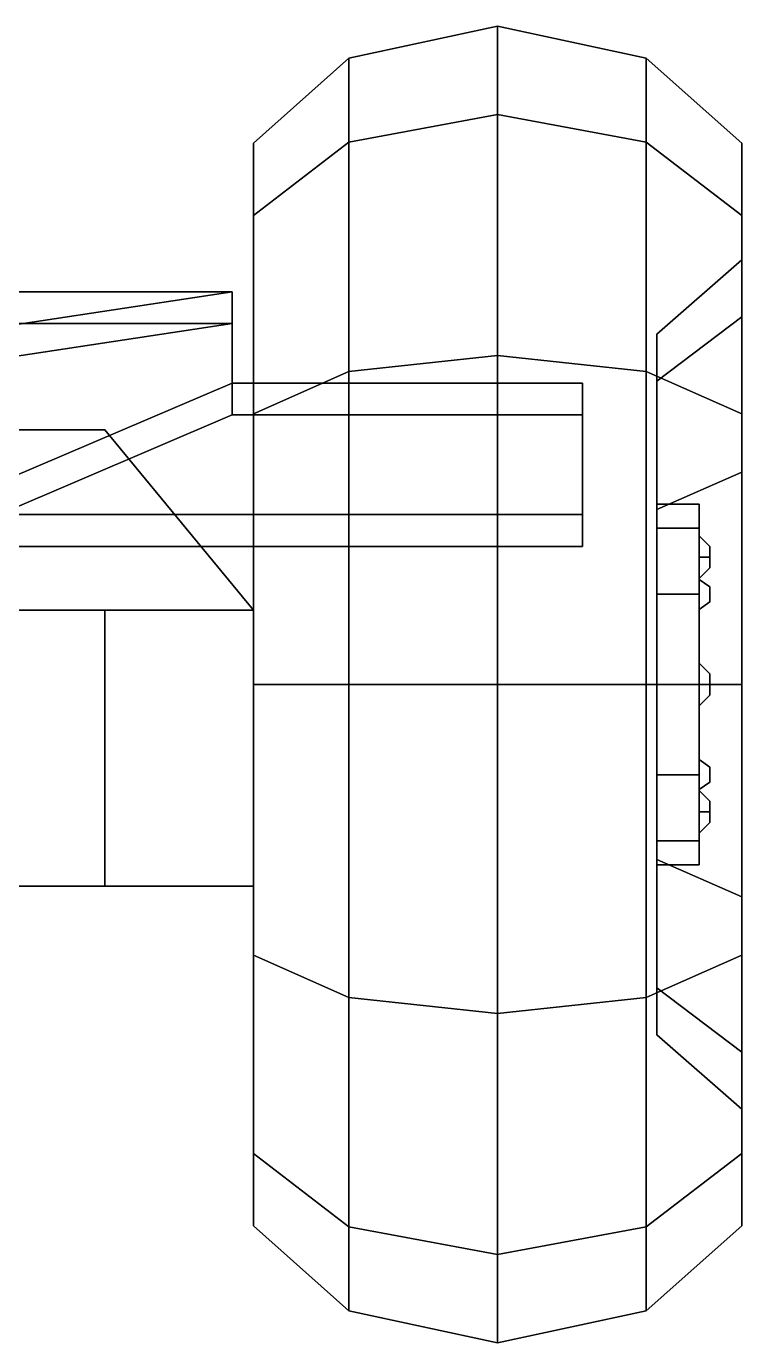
# Model space of a CAD drawing. Header units: millimetres. Extents: x -1.2 to 1.2, y -7.7 to 11.6.
# Drawn here: x 0.546 to 1.22, y -0.62 to 0.62 of the extents above; entities that cross this region are included whole.
import ezdxf

# ---------------------------------------------------------------- set-up
doc = ezdxf.new("R2010")
doc.units = ezdxf.units.MM
doc.layers.add('turret', color=2, linetype='Continuous')
doc.layers.add('wheels', color=2, linetype='Continuous')

msp = doc.modelspace()

# ---------------------------------------------------------------- linework, layer by layer
for points in [[(0.62, 0.24, 0.6), (0.62, 0.24, 0.56), (0.4, 0.24, 0.56), (0.4, 0.24, 0.6)], [(0.62, 0.24, 0.56), (0.76, 0.07, 0.56), (0.4, 0.07, 0.56), (0.4, 0.24, 0.56)], [(0.4, 0.24, 0.6), (0.4, 0.07, 0.6), (0.76, 0.07, 0.6), (0.62, 0.24, 0.6)], [(0.76, 0.07, 0.6), (0.76, 0.07, 0.56), (0.62, 0.24, 0.56), (0.62, 0.24, 0.6)], [(0.62, 0.07, 0.76), (0.62, 0.07, 0.38), (0.4, 0.07, 0.38), (0.4, 0.07, 0.76)], [(0.62, 0.07, 0.38), (0.62, -0.19, 0.38), (0.4, -0.19, 0.38), (0.4, 0.07, 0.38)], [(0.4, 0.07, 0.76), (0.4, -0.19, 0.76), (0.62, -0.19, 0.76), (0.62, 0.07, 0.76)], [(0.76, 0.07, 0.69), (0.76, 0.07, 0.45), (0.62, 0.07, 0.38), (0.62, 0.07, 0.76)], [(0.76, 0.07, 0.45), (0.76, -0.19, 0.45), (0.62, -0.19, 0.38), (0.62, 0.07, 0.38)], [(0.62, 0.07, 0.76), (0.62, -0.19, 0.76), (0.76, -0.19, 0.69), (0.76, 0.07, 0.69)], [(0.76, -0.19, 0.69), (0.76, -0.19, 0.45), (0.76, 0.07, 0.45), (0.76, 0.07, 0.69)], [(0.4, -0.19, 0.76), (0.4, -0.19, 0.38), (0.62, -0.19, 0.38), (0.62, -0.19, 0.76)], [(0.62, -0.19, 0.76), (0.62, -0.19, 0.38), (0.76, -0.19, 0.45), (0.76, -0.19, 0.69)]]:
    msp.add_3dface(points)
at = {"layer": 'turret'}
for points in [[(0.74, 0.37, 0.79), (0.74, 0.34, 0.79), (0.34, 0.34, 0.79), (0.34, 0.37, 0.79)], [(0.45, 0.326, 1.01), (0.74, 0.37, 0.79), (0.34, 0.37, 0.79), (0.34, 0.326, 1.01)], [(0.74, 0.284, 1.22), (0.74, 0.37, 0.79), (0.45, 0.326, 1.01), (0.45, 0.16, 1.84)], [(0.74, 0.254, 1.22), (0.74, 0.34, 0.79), (0.74, 0.37, 0.79), (0.74, 0.284, 1.22)], [(0.74, 0.34, 0.79), (0.45, 0.296, 1.01), (0.34, 0.296, 1.01), (0.34, 0.34, 0.79)], [(0.74, 0.34, 0.79), (0.74, 0.254, 1.22), (0.45, 0.13, 1.84), (0.45, 0.296, 1.01)], [(1.07, 0.16, 1.84), (1.07, 0.284, 1.22), (0.74, 0.284, 1.22), (0.45, 0.16, 1.84)], [(1.07, 0.254, 1.22), (0.74, 0.254, 1.22), (0.74, 0.284, 1.22), (1.07, 0.284, 1.22)], [(1.07, 0.13, 1.84), (1.07, 0.254, 1.22), (1.07, 0.284, 1.22), (1.07, 0.16, 1.84)], [(0.45, 0.13, 1.84), (0.74, 0.254, 1.22), (1.07, 0.254, 1.22), (1.07, 0.13, 1.84)], [(0.45, 0.16, 1.84), (0.45, 0.13, 1.84), (1.07, 0.13, 1.84), (1.07, 0.16, 1.84)]]:
    msp.add_3dface(points, dxfattribs=at)
at = {"layer": 'wheels'}
for points in [[(0.99, 0.5369, 0.91), (0.99, 0.62, 0.6), (0.85, 0.59, 0.6), (0.85, 0.511, 0.895)], [(0.99, 0.62, 0.6), (0.99, 0.5369, 0.29), (0.85, 0.511, 0.305), (0.85, 0.59, 0.6)], [(0.99, 0.62, 0.6), (0.99, 0.5369, 0.91), (1.13, 0.511, 0.895), (1.13, 0.59, 0.6)], [(0.99, 0.5369, 0.29), (0.99, 0.62, 0.6), (1.13, 0.59, 0.6), (1.13, 0.511, 0.305)], [(0.85, 0.511, 0.895), (0.85, 0.59, 0.6), (0.76, 0.51, 0.6), (0.76, 0.4417, 0.855)], [(0.85, 0.59, 0.6), (0.85, 0.511, 0.305), (0.76, 0.4417, 0.345), (0.76, 0.51, 0.6)], [(1.13, 0.59, 0.6), (1.13, 0.511, 0.895), (1.22, 0.4417, 0.855), (1.22, 0.51, 0.6)], [(1.13, 0.511, 0.305), (1.13, 0.59, 0.6), (1.22, 0.51, 0.6), (1.22, 0.4417, 0.345)], [(0.99, 0.5369, 0.29), (0.99, 0.31, 0.0631), (0.85, 0.295, 0.089), (0.85, 0.511, 0.305)], [(0.99, 0.31, 1.1369), (0.99, 0.5369, 0.91), (0.85, 0.511, 0.895), (0.85, 0.295, 1.111)], [(0.99, 0.31, 0.0631), (0.99, 0.5369, 0.29), (1.13, 0.511, 0.305), (1.13, 0.295, 0.089)], [(0.99, 0.5369, 0.91), (0.99, 0.31, 1.1369), (1.13, 0.295, 1.111), (1.13, 0.511, 0.895)], [(0.85, 0.511, 0.305), (0.85, 0.295, 0.089), (0.76, 0.255, 0.1583), (0.76, 0.4417, 0.345)], [(0.85, 0.295, 1.111), (0.85, 0.511, 0.895), (0.76, 0.4417, 0.855), (0.76, 0.255, 1.0417)], [(0.76, -0.255, 1.0417), (0.76, 0.4417, 0.855), (0.76, 0.51, 0.6), (0.76, -0.4417, 0.855)], [(0.76, -0.4417, 0.855), (0.76, 0.51, 0.6), (0.76, 0.4417, 0.345), (0.76, -0.51, 0.6)], [(1.13, 0.295, 0.089), (1.13, 0.511, 0.305), (1.22, 0.4417, 0.345), (1.22, 0.255, 0.1583)], [(1.13, 0.511, 0.895), (1.13, 0.295, 1.111), (1.22, 0.255, 1.0417), (1.22, 0.4417, 0.855)], [(1.22, 0.4417, 0.345), (1.22, 0.51, 0.6), (1.22, 0.4, 0.6), (1.22, 0.3464, 0.4)], [(1.22, 0.51, 0.6), (1.22, 0.4417, 0.855), (1.22, 0.3464, 0.8), (1.22, 0.4, 0.6)], [(0.76, -0.51, 0.6), (0.76, 0.4417, 0.345), (0.76, 0.255, 0.1583), (0.76, -0.4417, 0.345)], [(0.76, 0, 1.11), (0.76, 0.255, 1.0417), (0.76, 0.4417, 0.855), (0.76, -0.255, 1.0417)], [(1.22, 0.255, 0.1583), (1.22, 0.4417, 0.345), (1.22, 0.3464, 0.4), (1.22, 0.2, 0.2536)], [(1.22, 0.4417, 0.855), (1.22, 0.255, 1.0417), (1.22, 0.2, 0.9464), (1.22, 0.3464, 0.8)], [(1.22, 0.3464, 0.4), (1.22, 0.4, 0.6), (1.14, 0.33, 0.6), (1.14, 0.2858, 0.435)], [(1.22, 0.4, 0.6), (1.22, 0.3464, 0.8), (1.14, 0.2858, 0.765), (1.14, 0.33, 0.6)], [(1.22, 0.2, 0.2536), (1.22, 0.3464, 0.4), (1.14, 0.2858, 0.435), (1.14, 0.165, 0.3142)], [(1.22, 0.3464, 0.8), (1.22, 0.2, 0.9464), (1.14, 0.165, 0.8858), (1.14, 0.2858, 0.765)], [(1.14, 0.2858, 0.435), (1.14, 0.33, 0.6), (1.14, 0.17, 0.6), (1.14, 0.1472, 0.515)], [(1.14, 0.33, 0.6), (1.14, 0.2858, 0.765), (1.14, 0.1472, 0.685), (1.14, 0.17, 0.6)], [(0.99, 0.31, 0.0631), (0.99, 0, -0.02), (0.85, 0, 0.01), (0.85, 0.295, 0.089)], [(0.99, 0, 1.22), (0.99, 0.31, 1.1369), (0.85, 0.295, 1.111), (0.85, 0, 1.19)], [(0.99, 0, -0.02), (0.99, 0.31, 0.0631), (1.13, 0.295, 0.089), (1.13, 0, 0.01)], [(0.99, 0.31, 1.1369), (0.99, 0, 1.22), (1.13, 0, 1.19), (1.13, 0.295, 1.111)], [(0.85, 0.295, 0.089), (0.85, 0, 0.01), (0.76, 0, 0.09), (0.76, 0.255, 0.1583)], [(0.85, 0, 1.19), (0.85, 0.295, 1.111), (0.76, 0.255, 1.0417), (0.76, 0, 1.11)], [(1.13, 0, 0.01), (1.13, 0.295, 0.089), (1.22, 0.255, 0.1583), (1.22, 0, 0.09)], [(1.13, 0.295, 1.111), (1.13, 0, 1.19), (1.22, 0, 1.11), (1.22, 0.255, 1.0417)], [(1.14, 0.2858, 0.765), (1.14, 0.165, 0.8858), (1.14, 0.085, 0.7472), (1.14, 0.1472, 0.685)], [(1.14, 0.165, 0.3142), (1.14, 0.2858, 0.435), (1.14, 0.1472, 0.515), (1.14, 0.085, 0.4528)], [(0.76, -0.4417, 0.345), (0.76, 0.255, 0.1583), (0.76, 0, 0.09), (0.76, -0.255, 0.1583)], [(1.22, 0, 0.09), (1.22, 0.255, 0.1583), (1.22, 0.2, 0.2536), (1.22, 0, 0.2)], [(1.22, 0.255, 1.0417), (1.22, 0, 1.11), (1.22, 0, 1), (1.22, 0.2, 0.9464)], [(1.22, 0, 0.2), (1.22, 0.2, 0.2536), (1.14, 0.165, 0.3142), (1.14, 0, 0.27)], [(1.22, 0.2, 0.9464), (1.22, 0, 1), (1.14, 0, 0.93), (1.14, 0.165, 0.8858)], [(1.14, 0.1472, 0.515), (1.14, 0.17, 0.6), (1.18, 0.17, 0.6), (1.18, 0.1472, 0.515)], [(1.14, 0.17, 0.6), (1.14, 0.1472, 0.685), (1.18, 0.1472, 0.685), (1.18, 0.17, 0.6)], [(1.14, 0, 0.27), (1.14, 0.165, 0.3142), (1.14, 0.085, 0.4528), (1.14, 0, 0.43)], [(1.14, 0.165, 0.8858), (1.14, 0, 0.93), (1.14, 0, 0.77), (1.14, 0.085, 0.7472)], [(1.18, 0.1472, 0.515), (1.18, 0.17, 0.6), (1.18, 0.14, 0.6), (1.18, 0.12, 0.58)], [(1.18, 0.17, 0.6), (1.18, 0.1472, 0.685), (1.18, 0.12, 0.62), (1.18, 0.14, 0.6)], [(1.14, 0.085, 0.4528), (1.14, 0.1472, 0.515), (1.18, 0.1472, 0.515), (1.18, 0.085, 0.4528)], [(1.14, 0.1472, 0.685), (1.14, 0.085, 0.7472), (1.18, 0.085, 0.7472), (1.18, 0.1472, 0.685)], [(1.18, 0.1472, 0.515), (1.18, 0.12, 0.58), (1.18, 0.099, 0.5293)], [(1.18, 0.085, 0.4528), (1.18, 0.1472, 0.515), (1.18, 0.099, 0.501)], [(1.18, 0.1472, 0.515), (1.18, 0.099, 0.5293), (1.18, 0.099, 0.501)], [(1.18, 0.1472, 0.685), (1.18, 0.085, 0.7472), (1.18, 0.099, 0.699)], [(1.18, 0.1472, 0.685), (1.18, 0.099, 0.699), (1.18, 0.099, 0.6707), (1.18, 0.12, 0.62)], [(1.18, 0.14, 0.6), (1.18, 0.12, 0.62), (1.19, 0.12, 0.61), (1.19, 0.13, 0.6)], [(1.18, 0.12, 0.58), (1.18, 0.14, 0.6), (1.19, 0.13, 0.6), (1.19, 0.12, 0.59)], [(1.19, 0.13, 0.6), (1.19, 0.12, 0.61), (1.19, 0.11, 0.6), (1.19, 0.12, 0.59)], [(1.18, 0.099, 0.5293), (1.18, 0.12, 0.58), (1.18, 0.0707, 0.5293)], [(1.18, 0.0707, 0.5293), (1.18, 0.12, 0.58), (1.18, 0.1, 0.6)], [(1.18, 0.12, 0.62), (1.18, 0.099, 0.6707), (1.18, 0.0707, 0.6707), (1.18, 0.1, 0.6)], [(1.18, 0.1, 0.6), (1.18, 0.12, 0.58), (1.19, 0.12, 0.59), (1.19, 0.11, 0.6)], [(1.18, 0.12, 0.62), (1.18, 0.1, 0.6), (1.19, 0.11, 0.6), (1.19, 0.12, 0.61)], [(1.18, 0, 0.7), (1.18, 0.0707, 0.5293), (1.18, 0.1, 0.6), (1.18, 0.0707, 0.6707)], [(1.18, 0.085, 0.4528), (1.18, 0.099, 0.501), (1.18, 0.0707, 0.501), (1.18, 0.02, 0.48)], [(1.18, 0.099, 0.5293), (1.18, 0.0707, 0.5293), (1.19, 0.0778, 0.5222), (1.19, 0.0919, 0.5222)], [(1.18, 0.099, 0.501), (1.18, 0.099, 0.5293), (1.19, 0.0919, 0.5222), (1.19, 0.0919, 0.5081)], [(1.18, 0.0707, 0.501), (1.18, 0.099, 0.501), (1.19, 0.0919, 0.5081), (1.19, 0.0778, 0.5081)], [(1.18, 0.099, 0.699), (1.18, 0.085, 0.7472), (1.18, 0.0707, 0.699)], [(1.18, 0.0707, 0.6707), (1.18, 0.099, 0.6707), (1.19, 0.0919, 0.6778), (1.19, 0.0778, 0.6778)], [(1.18, 0.099, 0.699), (1.18, 0.0707, 0.699), (1.19, 0.0778, 0.6919), (1.19, 0.0919, 0.6919)], [(1.18, 0.099, 0.6707), (1.18, 0.099, 0.699), (1.19, 0.0919, 0.6919), (1.19, 0.0919, 0.6778)], [(1.19, 0.0778, 0.5081), (1.19, 0.0919, 0.5081), (1.19, 0.0919, 0.5222), (1.19, 0.0778, 0.5222)], [(1.19, 0.0919, 0.6778), (1.19, 0.0919, 0.6919), (1.19, 0.0778, 0.6919), (1.19, 0.0778, 0.6778)], [(1.14, 0, 0.43), (1.14, 0.085, 0.4528), (1.18, 0.085, 0.4528), (1.18, 0, 0.43)], [(1.14, 0.085, 0.7472), (1.14, 0, 0.77), (1.18, 0, 0.77), (1.18, 0.085, 0.7472)], [(1.18, 0, 0.43), (1.18, 0.085, 0.4528), (1.18, 0.02, 0.48), (1.18, 0, 0.46)], [(1.18, 0.085, 0.7472), (1.18, 0.02, 0.72), (1.18, 0.0707, 0.699)], [(1.18, 0.085, 0.7472), (1.18, 0, 0.77), (1.18, 0, 0.74), (1.18, 0.02, 0.72)], [(1.18, 0.0707, 0.5293), (1.18, 0.0707, 0.501), (1.19, 0.0778, 0.5081), (1.19, 0.0778, 0.5222)], [(1.18, 0.0707, 0.699), (1.18, 0.0707, 0.6707), (1.19, 0.0778, 0.6778), (1.19, 0.0778, 0.6919)], [(1.18, -0.0707, 0.6707), (1.18, 0, 0.5), (1.18, 0.0707, 0.5293), (1.18, 0, 0.7)], [(1.18, 0.02, 0.48), (1.18, 0.0707, 0.501), (1.18, 0.0707, 0.5293), (1.18, 0, 0.5)], [(1.18, 0.0707, 0.699), (1.18, 0.02, 0.72), (1.18, 0.0707, 0.6707)], [(1.18, 0.0707, 0.6707), (1.18, 0.02, 0.72), (1.18, 0, 0.7)], [(1.18, 0.02, 0.48), (1.18, 0, 0.5), (1.19, 0, 0.49), (1.19, 0.01, 0.48)], [(1.18, 0, 0.46), (1.18, 0.02, 0.48), (1.19, 0.01, 0.48), (1.19, 0, 0.47)], [(1.18, 0, 0.7), (1.18, 0.02, 0.72), (1.19, 0.01, 0.72), (1.19, 0, 0.71)], [(1.18, 0.02, 0.72), (1.18, 0, 0.74), (1.19, 0, 0.73), (1.19, 0.01, 0.72)], [(0.85, 0, 0.01), (0.85, -0.295, 0.089), (0.76, -0.255, 0.1583), (0.76, 0, 0.09)], [(0.99, 0, -0.02), (0.99, -0.31, 0.0631), (0.85, -0.295, 0.089), (0.85, 0, 0.01)], [(1.19, 0, 0.47), (1.19, 0.01, 0.48), (1.19, 0, 0.49), (1.19, -0.01, 0.48)], [(1.19, 0, 0.73), (1.19, -0.01, 0.72), (1.19, 0, 0.71), (1.19, 0.01, 0.72)], [(0.85, -0.295, 1.111), (0.85, 0, 1.19), (0.76, 0, 1.11), (0.76, -0.255, 1.0417)], [(0.99, -0.31, 1.1369), (0.99, 0, 1.22), (0.85, 0, 1.19), (0.85, -0.295, 1.111)], [(0.99, -0.31, 0.0631), (0.99, 0, -0.02), (1.13, 0, 0.01), (1.13, -0.295, 0.089)], [(0.99, 0, 1.22), (0.99, -0.31, 1.1369), (1.13, -0.295, 1.111), (1.13, 0, 1.19)], [(1.13, -0.295, 0.089), (1.13, 0, 0.01), (1.22, 0, 0.09), (1.22, -0.255, 0.1583)], [(1.13, 0, 1.19), (1.13, -0.295, 1.111), (1.22, -0.255, 1.0417), (1.22, 0, 1.11)], [(1.22, -0.2, 0.2536), (1.22, 0, 0.2), (1.14, 0, 0.27), (1.14, -0.165, 0.3142)], [(1.14, -0.165, 0.3142), (1.14, 0, 0.27), (1.14, 0, 0.43), (1.14, -0.085, 0.4528)], [(1.14, 0, 0.93), (1.14, -0.165, 0.8858), (1.14, -0.085, 0.7472), (1.14, 0, 0.77)], [(1.14, -0.085, 0.4528), (1.14, 0, 0.43), (1.18, 0, 0.43), (1.18, -0.085, 0.4528)], [(1.14, 0, 0.77), (1.14, -0.085, 0.7472), (1.18, -0.085, 0.7472), (1.18, 0, 0.77)], [(1.22, 0, 1), (1.22, -0.2, 0.9464), (1.14, -0.165, 0.8858), (1.14, 0, 0.93)], [(1.18, -0.1, 0.6), (1.18, -0.0707, 0.5293), (1.18, 0, 0.5), (1.18, -0.0707, 0.6707)], [(1.18, -0.085, 0.4528), (1.18, 0, 0.43), (1.18, 0, 0.46), (1.18, -0.02, 0.48)], [(1.18, 0, 0.5), (1.18, -0.02, 0.48), (1.19, -0.01, 0.48), (1.19, 0, 0.49)], [(1.18, -0.02, 0.48), (1.18, 0, 0.46), (1.19, 0, 0.47), (1.19, -0.01, 0.48)], [(1.18, -0.02, 0.48), (1.18, 0, 0.5), (1.18, -0.0707, 0.5293)], [(1.18, -0.02, 0.72), (1.18, 0, 0.7), (1.19, 0, 0.71), (1.19, -0.01, 0.72)], [(1.18, -0.02, 0.72), (1.18, -0.0707, 0.699), (1.18, -0.0707, 0.6707), (1.18, 0, 0.7)], [(1.18, 0, 0.74), (1.18, -0.02, 0.72), (1.19, -0.01, 0.72), (1.19, 0, 0.73)], [(1.18, 0, 0.77), (1.18, -0.085, 0.7472), (1.18, -0.02, 0.72), (1.18, 0, 0.74)], [(1.22, -0.255, 0.1583), (1.22, 0, 0.09), (1.22, 0, 0.2), (1.22, -0.2, 0.2536)], [(1.22, 0, 1.11), (1.22, -0.255, 1.0417), (1.22, -0.2, 0.9464), (1.22, 0, 1)], [(1.18, -0.0707, 0.501), (1.18, -0.02, 0.48), (1.18, -0.0707, 0.5293)], [(1.18, -0.085, 0.4528), (1.18, -0.02, 0.48), (1.18, -0.0707, 0.501)], [(1.18, -0.085, 0.7472), (1.18, -0.099, 0.699), (1.18, -0.0707, 0.699), (1.18, -0.02, 0.72)], [(1.18, -0.12, 0.58), (1.18, -0.099, 0.5293), (1.18, -0.0707, 0.5293), (1.18, -0.1, 0.6)], [(1.18, -0.0707, 0.5293), (1.18, -0.099, 0.5293), (1.19, -0.0919, 0.5222), (1.19, -0.0778, 0.5222)], [(1.18, -0.0707, 0.501), (1.18, -0.0707, 0.5293), (1.19, -0.0778, 0.5222), (1.19, -0.0778, 0.5081)], [(1.18, -0.099, 0.501), (1.18, -0.0707, 0.501), (1.19, -0.0778, 0.5081), (1.19, -0.0919, 0.5081)], [(1.18, -0.099, 0.501), (1.18, -0.085, 0.4528), (1.18, -0.0707, 0.501)], [(1.18, -0.0707, 0.699), (1.18, -0.099, 0.699), (1.19, -0.0919, 0.6919), (1.19, -0.0778, 0.6919)], [(1.18, -0.099, 0.6707), (1.18, -0.0707, 0.6707), (1.19, -0.0778, 0.6778), (1.19, -0.0919, 0.6778)], [(1.18, -0.0707, 0.6707), (1.18, -0.0707, 0.699), (1.19, -0.0778, 0.6919), (1.19, -0.0778, 0.6778)], [(1.18, -0.099, 0.6707), (1.18, -0.12, 0.62), (1.18, -0.0707, 0.6707)], [(1.18, -0.12, 0.62), (1.18, -0.1, 0.6), (1.18, -0.0707, 0.6707)], [(1.14, -0.165, 0.8858), (1.14, -0.2858, 0.765), (1.14, -0.1472, 0.685), (1.14, -0.085, 0.7472)], [(1.14, -0.2858, 0.435), (1.14, -0.165, 0.3142), (1.14, -0.085, 0.4528), (1.14, -0.1472, 0.515)], [(1.14, -0.1472, 0.515), (1.14, -0.085, 0.4528), (1.18, -0.085, 0.4528), (1.18, -0.1472, 0.515)], [(1.14, -0.085, 0.7472), (1.14, -0.1472, 0.685), (1.18, -0.1472, 0.685), (1.18, -0.085, 0.7472)], [(1.18, -0.1472, 0.515), (1.18, -0.085, 0.4528), (1.18, -0.099, 0.501)], [(1.19, -0.0919, 0.5222), (1.19, -0.0919, 0.5081), (1.19, -0.0778, 0.5081), (1.19, -0.0778, 0.5222)], [(1.19, -0.0778, 0.6919), (1.19, -0.0919, 0.6919), (1.19, -0.0919, 0.6778), (1.19, -0.0778, 0.6778)], [(1.18, -0.099, 0.5293), (1.18, -0.099, 0.501), (1.19, -0.0919, 0.5081), (1.19, -0.0919, 0.5222)], [(1.18, -0.099, 0.699), (1.18, -0.099, 0.6707), (1.19, -0.0919, 0.6778), (1.19, -0.0919, 0.6919)], [(1.18, -0.1472, 0.515), (1.18, -0.099, 0.501), (1.18, -0.099, 0.5293), (1.18, -0.12, 0.58)], [(1.18, -0.1472, 0.685), (1.18, -0.12, 0.62), (1.18, -0.099, 0.6707)], [(1.18, -0.099, 0.699), (1.18, -0.1472, 0.685), (1.18, -0.099, 0.6707)], [(1.18, -0.1, 0.6), (1.18, -0.12, 0.62), (1.19, -0.12, 0.61), (1.19, -0.11, 0.6)], [(1.18, -0.12, 0.58), (1.18, -0.1, 0.6), (1.19, -0.11, 0.6), (1.19, -0.12, 0.59)], [(1.19, -0.13, 0.6), (1.19, -0.12, 0.59), (1.19, -0.11, 0.6), (1.19, -0.12, 0.61)], [(1.18, -0.17, 0.6), (1.18, -0.1472, 0.515), (1.18, -0.12, 0.58), (1.18, -0.14, 0.6)], [(1.18, -0.1472, 0.685), (1.18, -0.17, 0.6), (1.18, -0.14, 0.6), (1.18, -0.12, 0.62)], [(1.18, -0.14, 0.6), (1.18, -0.12, 0.58), (1.19, -0.12, 0.59), (1.19, -0.13, 0.6)], [(1.18, -0.12, 0.62), (1.18, -0.14, 0.6), (1.19, -0.13, 0.6), (1.19, -0.12, 0.61)], [(1.14, -0.17, 0.6), (1.14, -0.1472, 0.515), (1.18, -0.1472, 0.515), (1.18, -0.17, 0.6)], [(1.14, -0.33, 0.6), (1.14, -0.2858, 0.435), (1.14, -0.1472, 0.515), (1.14, -0.17, 0.6)], [(1.14, -0.2858, 0.765), (1.14, -0.33, 0.6), (1.14, -0.17, 0.6), (1.14, -0.1472, 0.685)], [(1.14, -0.1472, 0.685), (1.14, -0.17, 0.6), (1.18, -0.17, 0.6), (1.18, -0.1472, 0.685)], [(1.22, -0.3464, 0.4), (1.22, -0.2, 0.2536), (1.14, -0.165, 0.3142), (1.14, -0.2858, 0.435)], [(1.22, -0.2, 0.9464), (1.22, -0.3464, 0.8), (1.14, -0.2858, 0.765), (1.14, -0.165, 0.8858)], [(1.22, -0.4417, 0.345), (1.22, -0.255, 0.1583), (1.22, -0.2, 0.2536), (1.22, -0.3464, 0.4)], [(1.22, -0.255, 1.0417), (1.22, -0.4417, 0.855), (1.22, -0.3464, 0.8), (1.22, -0.2, 0.9464)], [(0.85, -0.295, 0.089), (0.85, -0.511, 0.305), (0.76, -0.4417, 0.345), (0.76, -0.255, 0.1583)], [(0.85, -0.511, 0.895), (0.85, -0.295, 1.111), (0.76, -0.255, 1.0417), (0.76, -0.4417, 0.855)], [(1.13, -0.511, 0.305), (1.13, -0.295, 0.089), (1.22, -0.255, 0.1583), (1.22, -0.4417, 0.345)], [(1.13, -0.295, 1.111), (1.13, -0.511, 0.895), (1.22, -0.4417, 0.855), (1.22, -0.255, 1.0417)], [(0.99, -0.31, 0.0631), (0.99, -0.5369, 0.29), (0.85, -0.511, 0.305), (0.85, -0.295, 0.089)], [(0.99, -0.5369, 0.91), (0.99, -0.31, 1.1369), (0.85, -0.295, 1.111), (0.85, -0.511, 0.895)], [(0.99, -0.5369, 0.29), (0.99, -0.31, 0.0631), (1.13, -0.295, 0.089), (1.13, -0.511, 0.305)], [(0.99, -0.31, 1.1369), (0.99, -0.5369, 0.91), (1.13, -0.511, 0.895), (1.13, -0.295, 1.111)], [(1.22, -0.4, 0.6), (1.22, -0.3464, 0.4), (1.14, -0.2858, 0.435), (1.14, -0.33, 0.6)], [(1.22, -0.3464, 0.8), (1.22, -0.4, 0.6), (1.14, -0.33, 0.6), (1.14, -0.2858, 0.765)], [(1.22, -0.51, 0.6), (1.22, -0.4417, 0.345), (1.22, -0.3464, 0.4), (1.22, -0.4, 0.6)], [(1.22, -0.4417, 0.855), (1.22, -0.51, 0.6), (1.22, -0.4, 0.6), (1.22, -0.3464, 0.8)], [(0.85, -0.59, 0.6), (0.85, -0.511, 0.895), (0.76, -0.4417, 0.855), (0.76, -0.51, 0.6)], [(0.85, -0.511, 0.305), (0.85, -0.59, 0.6), (0.76, -0.51, 0.6), (0.76, -0.4417, 0.345)], [(1.13, -0.511, 0.895), (1.13, -0.59, 0.6), (1.22, -0.51, 0.6), (1.22, -0.4417, 0.855)], [(1.13, -0.59, 0.6), (1.13, -0.511, 0.305), (1.22, -0.4417, 0.345), (1.22, -0.51, 0.6)], [(0.99, -0.62, 0.6), (0.99, -0.5369, 0.91), (0.85, -0.511, 0.895), (0.85, -0.59, 0.6)], [(0.99, -0.5369, 0.29), (0.99, -0.62, 0.6), (0.85, -0.59, 0.6), (0.85, -0.511, 0.305)], [(0.99, -0.5369, 0.91), (0.99, -0.62, 0.6), (1.13, -0.59, 0.6), (1.13, -0.511, 0.895)], [(0.99, -0.62, 0.6), (0.99, -0.5369, 0.29), (1.13, -0.511, 0.305), (1.13, -0.59, 0.6)]]:
    msp.add_3dface(points, dxfattribs=at)

doc.saveas('drawing.dxf')
